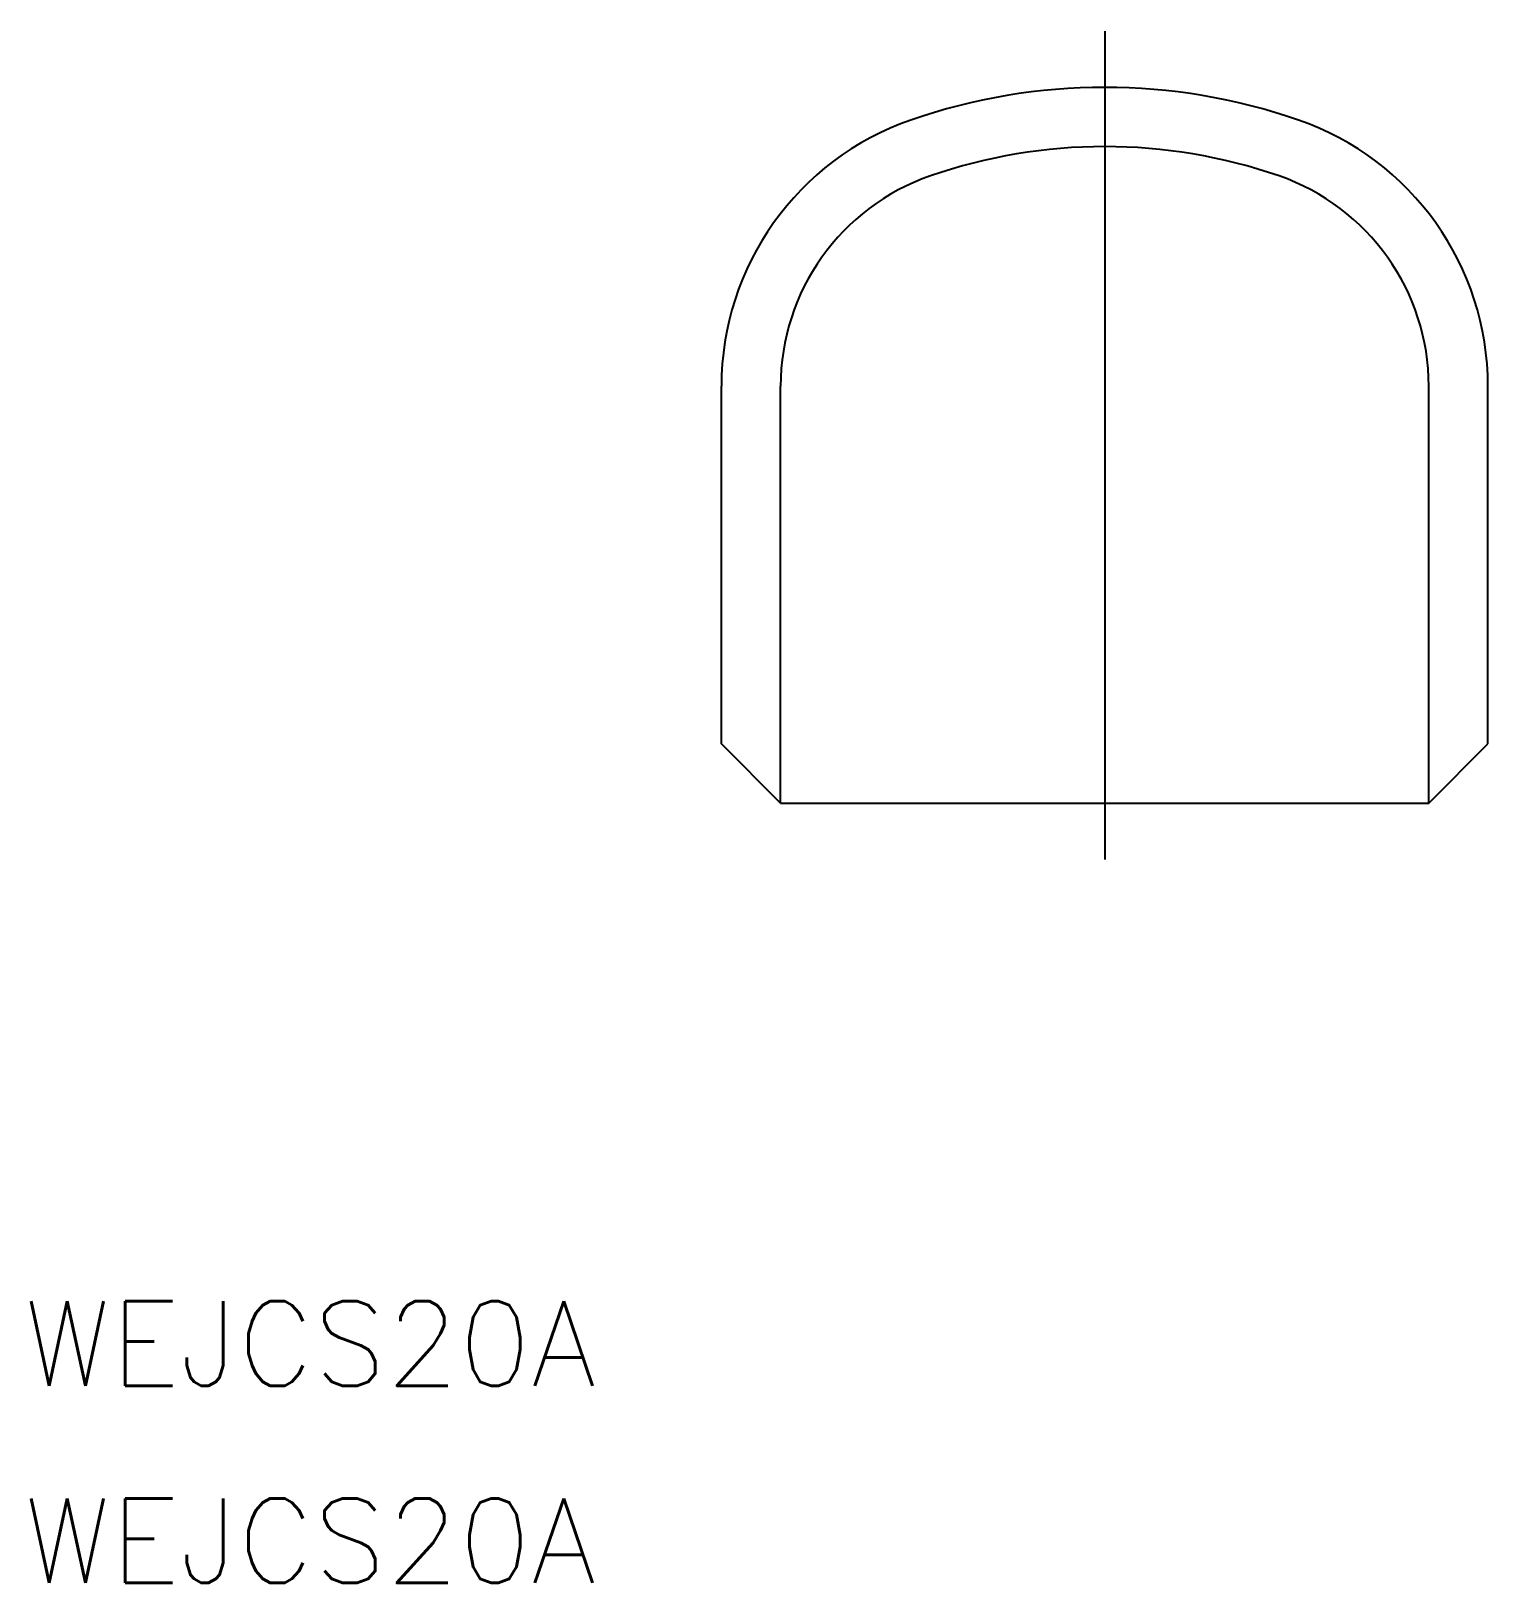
# Model space of a CAD drawing. Extents: x -38.1 to 13.6, y -27.7 to 27.4.
import ezdxf

# ---------------------------------------------------------------- set-up
doc = ezdxf.new("R2010")
doc.units = 0
doc.linetypes.add('CENTER', pattern=[50.8, 31.75, -6.35, 6.35, -6.35])
doc.layers.get('0').update_dxf_attribs({"linetype": 'CONTINUOUS'})
doc.layers.add('CENTER', color=1, linetype='CENTER')
doc.styles.get("Standard").update_dxf_attribs({"font": 'txt.shx', "height": 3, "bigfont": 'bigfont.shx'})

msp = doc.modelspace()

# ---------------------------------------------------------------- linework, layer by layer
at = {"color": 7, "linetype": 'CONTINUOUS'}
for p, q in [((-13.6, 2.1), (-13.6, 14.794)), ((-11.5, 0), (-11.5, 14.794)), ((11.5, 0), (11.5, 14.794)), ((13.6, 2.1), (13.6, 14.794)), ((-11.5, 0), (-13.6, 2.1)), ((11.5, 0), (13.6, 2.1)), ((-11.5, 0), (11.5, 0))]:
    msp.add_line(p, q, dxfattribs=at)
for centre, radius, start, end in [((0, 4.404), 20.996, 70.8895, 109.1105), ((-3.6, 14.794), 10, 109.1105, 180), ((3.6, 14.794), 10, 0, 70.8895), ((0, 4.404), 18.896, 70.8895, 109.1105), ((-3.6, 14.794), 7.9, 109.1105, 180), ((3.6, 14.794), 7.9, 0, 70.8895)]:
    msp.add_arc(centre, radius, start, end, dxfattribs=at)
at = {"layer": 'CENTER', "color": 1, "linetype": 'CENTER'}
msp.add_line((0, 27.4), (0, -2), dxfattribs=at)

# ---------------------------------------------------------------- texts
at = {"color": 7, "linetype": 'CONTINUOUS'}
for p in [(-38.354, -20.673), (-38.354, -27.673)]:
    msp.add_text('WEJCS20A', height=3, dxfattribs=at).set_placement(p)

doc.saveas('drawing.dxf')
